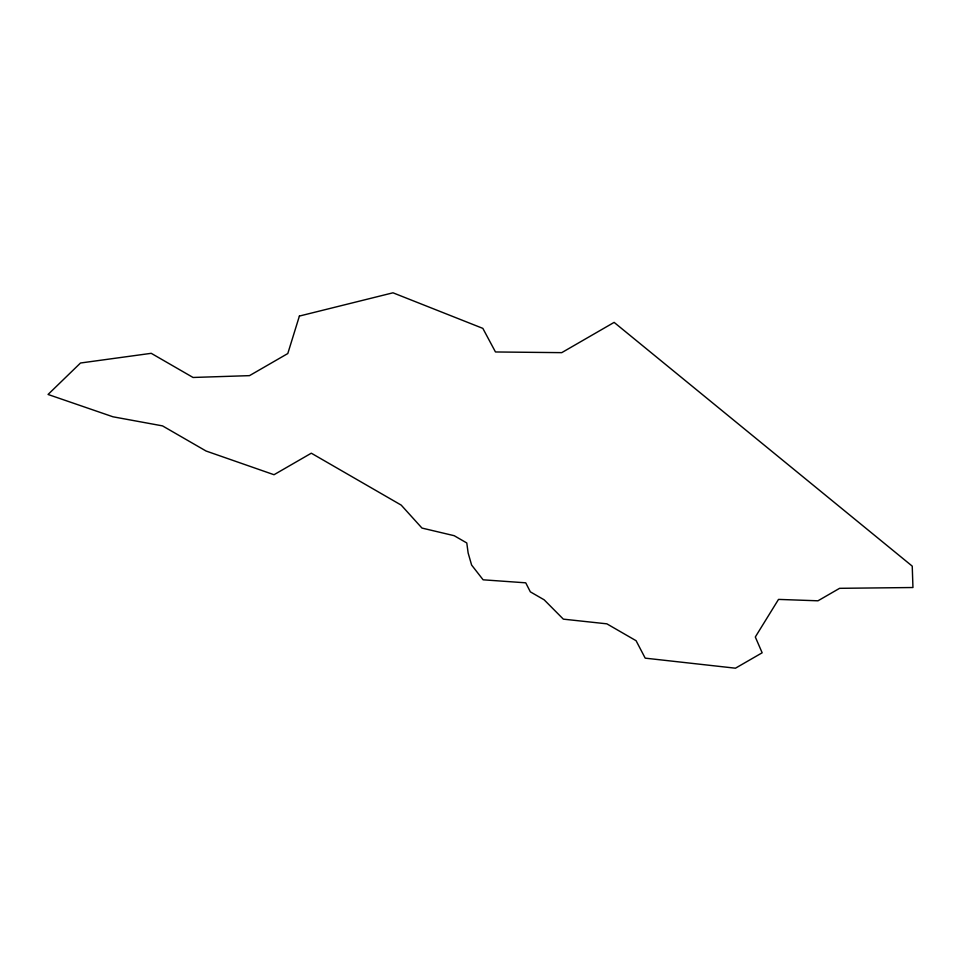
<?xml version="1.0" encoding="UTF-8"?>
<svg xmlns="http://www.w3.org/2000/svg" width="961" height="961" viewBox="0 0 961 961"><rect width="100%" height="100%" fill="white"/><g stroke="black" fill="none" stroke-linecap="round" stroke-linejoin="round"><path stroke-width="1.44" d="M299.4 316.061L287.795 353.54L249.5 375.643L193.053 377.469L151.225 353.324L80.508 363.006L48.05 394.466L112.942 416.786L162.505 425.879L206.086 451.033L274.017 474.722L311.304 453.196L401.193 505.102L421.975 528.069L454.193 535.697L466.782 542.965L468.139 552.971L471.611 565.044L483.119 579.807L525.739 582.822L530.34 591.844L544.166 599.82L563.35 619.148L606.859 623.833L636.086 640.711L645.203 658.153L735.465 668.195L762.157 652.795L755.31 636.987L778.518 599.4L817.967 600.805L839.59 588.324L912.95 587.519L912.241 566.137L614.127 322.391L561.729 352.651L495.468 351.966L482.842 328.374L392.989 292.805L299.4 316.061"/></g></svg>
